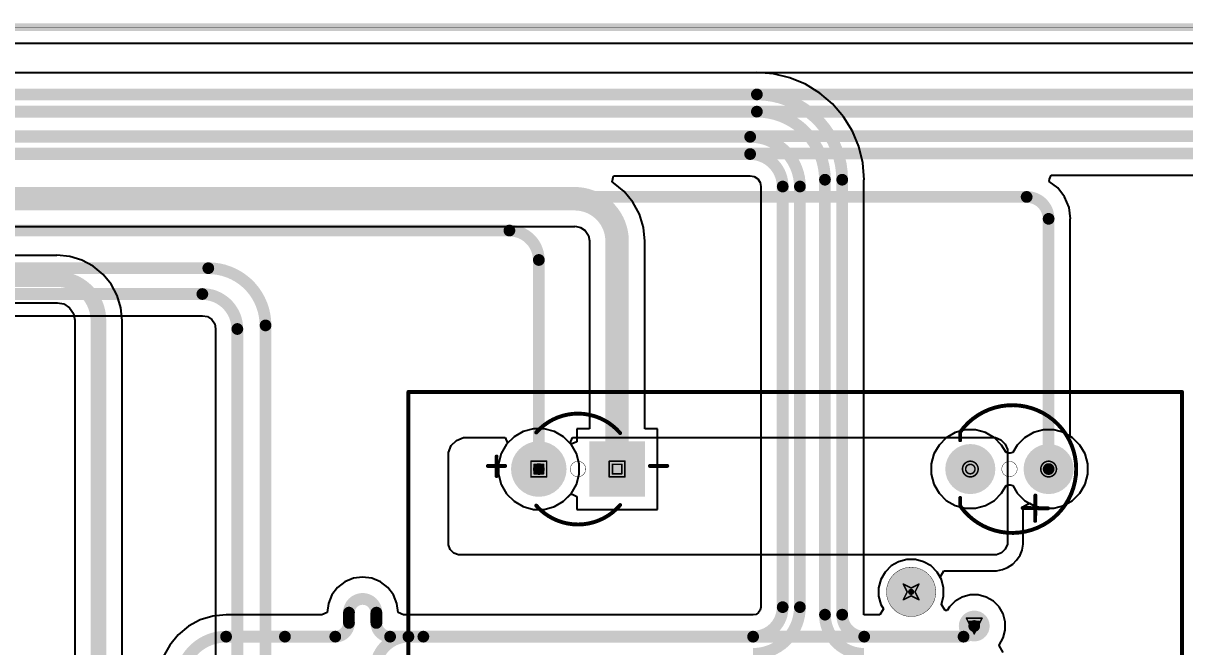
# Model space of a CAD drawing. Header units: inches. Extents: x 0 to 11.4, y 0 to 6.8.
# Drawn here: x 2.265 to 3.749, y 3.145 to 3.942 of the extents above; entities that cross this region are included whole.
import ezdxf

# ---------------------------------------------------------------- set-up
doc = ezdxf.new("R2010")
doc.units = ezdxf.units.IN
doc.header["$MEASUREMENT"] = 0
for name, color, linetype in [('Board Outline', 216, 'Continuous'), ('Bottom Layer', 5, 'Continuous'), ('Bottom Solder', 6, 'Continuous'), ('Dimension', 6, 'Continuous'), ('Drill Drawing', 1, 'Continuous'), ('Multi-Layer', 9, 'Continuous'), ('Pad Holes', 156, 'Continuous'), ('Top Layer', 1, 'Continuous'), ('Top Overlay', 2, 'Continuous'), ('Top Solder', 216, 'Continuous'), ('Via Holes', 16, 'Continuous')]:
    doc.layers.add(name, color=color, linetype=linetype)
doc.styles.add('Arial', font='', dxfattribs={"height": 0.2})
doc.styles.get('Arial').set_extended_font_data('Arial')

# ---------------------------------------------------------------- blocks, each defined once
blk = doc.blocks.new('TH_LED_Y______3MM_38')
at = {"layer": 'Bottom Layer'}
h = blk.add_hatch(color=5, dxfattribs=at)
edge = h.paths.add_edge_path()
edge.add_arc((-0.05, 0), 0.03, 0, 360)
h = blk.add_hatch(color=5, dxfattribs=at)
edge = h.paths.add_edge_path()
edge.add_arc((0.05, 0), 0.03, 0, 360)
at = {"layer": 'Bottom Solder'}
h = blk.add_hatch(color=6, dxfattribs=at)
edge = h.paths.add_edge_path()
edge.add_arc((-0.05, 0), 0.032, 0, 360)
h = blk.add_hatch(color=6, dxfattribs=at)
edge = h.paths.add_edge_path()
edge.add_arc((0.05, 0), 0.032, 0, 360)
at = {"layer": 'Multi-Layer'}
h = blk.add_hatch(color=9, dxfattribs=at)
edge = h.paths.add_edge_path()
edge.add_arc((-0.05, 0), 0.03, 0, 360)
h = blk.add_hatch(color=9, dxfattribs=at)
edge = h.paths.add_edge_path()
edge.add_arc((0.05, 0), 0.03, 0, 360)
at = {"layer": 'Pad Holes'}
h = blk.add_hatch(color=7, dxfattribs=at)
edge = h.paths.add_edge_path()
edge.add_arc((-0.05, 0), 0.0177, 0, 360)
h = blk.add_hatch(color=7, dxfattribs=at)
edge = h.paths.add_edge_path()
edge.add_arc((0.05, 0), 0.0177, 0, 360)
at = {"layer": 'Top Layer'}
h = blk.add_hatch(color=1, dxfattribs=at)
edge = h.paths.add_edge_path()
edge.add_arc((-0.05, 0), 0.03, 0, 360)
h = blk.add_hatch(color=1, dxfattribs=at)
edge = h.paths.add_edge_path()
edge.add_arc((0.05, 0), 0.03, 0, 360)
at = {"layer": 'Top Solder'}
h = blk.add_hatch(color=216, dxfattribs=at)
edge = h.paths.add_edge_path()
edge.add_arc((-0.05, 0), 0.032, 0, 360)
h = blk.add_hatch(color=216, dxfattribs=at)
edge = h.paths.add_edge_path()
edge.add_arc((0.05, 0), 0.032, 0, 360)
at = {"layer": 'Top Overlay', "const_width": 0.005}
blk.add_lwpolyline([(0.063, -0.0472, -3.140746), (0.063, 0.0472)], format="xyb", dxfattribs=at)
for points in [[(-0.0328, 0.0662), (-0.0332, 0.0338)], [(-0.0168, 0.0498), (-0.0492, 0.0502)], [(0.063, 0.0472), (0.063, 0.0369)], [(0.063, -0.0369), (0.063, -0.0472)]]:
    blk.add_lwpolyline(points, dxfattribs=at)
at = {"layer": 'Top Overlay', "const_width": 0.0025}
for points in [[(-0.0341, 0.0662, 1), (-0.0316, 0.0662, 1)], [(-0.0504, 0.0502, 1), (-0.0479, 0.0502, 1)], [(-0.0181, 0.0498, 1), (-0.0156, 0.0498, 1)], [(0.0617, 0.0472, 1), (0.0642, 0.0472, 1)], [(0.0617, 0.0472, 1), (0.0642, 0.0472, 1)], [(-0.0344, 0.0338, 1), (-0.0319, 0.0338, 1)], [(0.0617, 0.0369, 1), (0.0642, 0.0369, 1)], [(0.0617, -0.0369, 1), (0.0642, -0.0369, 1)], [(0.0617, -0.0472, 1), (0.0642, -0.0472, 1)], [(0.0617, -0.0472, 1), (0.0642, -0.0472, 1)]]:
    blk.add_lwpolyline(points, format="xyb", close=True, dxfattribs=at)
blk = doc.blocks.new('TH_LED_3____53')
at = {"layer": 'Bottom Layer'}
blk.add_hatch(color=5, dxfattribs=at).paths.add_polyline_path([(-0.0815, 0.0315), (-0.0185, 0.0315), (-0.0185, -0.0315), (-0.0815, -0.0315)])
h = blk.add_hatch(color=5, dxfattribs=at)
edge = h.paths.add_edge_path()
edge.add_arc((0.05, 0), 0.0315, 0, 360)
at = {"layer": 'Bottom Solder'}
blk.add_hatch(color=6, dxfattribs=at).paths.add_polyline_path([(-0.0855, 0.0355), (-0.0145, 0.0355), (-0.0145, -0.0355), (-0.0855, -0.0355)])
h = blk.add_hatch(color=6, dxfattribs=at)
edge = h.paths.add_edge_path()
edge.add_arc((0.05, 0), 0.0355, 0, 360)
at = {"layer": 'Multi-Layer'}
blk.add_hatch(color=9, dxfattribs=at).paths.add_polyline_path([(-0.0815, 0.0315), (-0.0185, 0.0315), (-0.0185, -0.0315), (-0.0815, -0.0315)])
h = blk.add_hatch(color=9, dxfattribs=at)
edge = h.paths.add_edge_path()
edge.add_arc((0.05, 0), 0.0315, 0, 360)
at = {"layer": 'Pad Holes'}
h = blk.add_hatch(color=7, dxfattribs=at)
edge = h.paths.add_edge_path()
edge.add_arc((-0.05, 0), 0.0177, 0, 360)
h = blk.add_hatch(color=7, dxfattribs=at)
edge = h.paths.add_edge_path()
edge.add_arc((0.05, 0), 0.0177, 0, 360)
at = {"layer": 'Top Layer'}
blk.add_hatch(color=1, dxfattribs=at).paths.add_polyline_path([(-0.0815, 0.0315), (-0.0185, 0.0315), (-0.0185, -0.0315), (-0.0815, -0.0315)])
h = blk.add_hatch(color=1, dxfattribs=at)
edge = h.paths.add_edge_path()
edge.add_arc((0.05, 0), 0.0315, 0, 360)
at = {"layer": 'Top Solder'}
blk.add_hatch(color=216, dxfattribs=at).paths.add_polyline_path([(-0.0855, 0.0355), (-0.0145, 0.0355), (-0.0145, -0.0355), (-0.0855, -0.0355)])
h = blk.add_hatch(color=216, dxfattribs=at)
edge = h.paths.add_edge_path()
edge.add_arc((0.05, 0), 0.0355, 0, 360)
at = {"layer": 'Top Overlay', "const_width": 0.005}
for points in [[(-0.0539, 0.046, -0.457336), (0.0533, 0.0467)], [(0.0533, -0.0467, -0.457336), (-0.0539, -0.046)]]:
    blk.add_lwpolyline(points, format="xyb", dxfattribs=at)
at = {"layer": 'Top Overlay', "const_width": 0.0025}
for points in [[(-0.0552, 0.046, 1), (-0.0527, 0.046, 1)], [(0.052, 0.0467, 1), (0.0545, 0.0467, 1)], [(0.1027, 0.009, 1), (0.1052, 0.009, 1)], [(-0.1153, -0.004, 1), (-0.1128, -0.004, 1)], [(-0.0932, -0.004, 1), (-0.0907, -0.004, 1)], [(0.0917, -0.004, 1), (0.0943, -0.004, 1)], [(0.1027, -0.016, 1), (0.1052, -0.016, 1)], [(0.1138, -0.004, 1), (0.1163, -0.004, 1)], [(-0.0552, -0.046, 1), (-0.0527, -0.046, 1)], [(0.052, -0.0467, 1), (0.0545, -0.0467, 1)]]:
    blk.add_lwpolyline(points, format="xyb", close=True, dxfattribs=at)
at = {"layer": 'Top Overlay', "const_width": 0.005}
for points in [[(0.104, 0.009), (0.104, -0.016)], [(-0.092, -0.004), (-0.114, -0.004)], [(0.115, -0.004), (0.093, -0.004)]]:
    blk.add_lwpolyline(points, dxfattribs=at)
blk = doc.blocks.new('NE8FBV_C5_LED_57')
at = {"layer": 'Bottom Layer'}
h = blk.add_hatch(color=5, dxfattribs=at)
edge = h.paths.add_edge_path()
edge.add_arc((-0.1128, -0.0535), 0.0257, 0, 360)
h = blk.add_hatch(color=5, dxfattribs=at)
edge = h.paths.add_edge_path()
edge.add_arc((-0.0128, -0.0535), 0.0257, 0, 360)
h = blk.add_hatch(color=5, dxfattribs=at)
edge = h.paths.add_edge_path()
edge.add_arc((0.0872, -0.0535), 0.0257, 0, 360)
h = blk.add_hatch(color=5, dxfattribs=at)
edge = h.paths.add_edge_path()
edge.add_arc((0.1872, -0.0535), 0.0257, 0, 360)
h = blk.add_hatch(color=5, dxfattribs=at)
edge = h.paths.add_edge_path()
edge.add_arc((-0.2878, -0.1035), 0.0354, 0, 360)
blk.add_hatch(color=5, dxfattribs=at).paths.add_polyline_path([(-0.1885, -0.1278), (-0.137, -0.1278), (-0.137, -0.1793), (-0.1885, -0.1793)])
h = blk.add_hatch(color=5, dxfattribs=at)
edge = h.paths.add_edge_path()
edge.add_arc((-0.0628, -0.1535), 0.0257, 0, 360)
h = blk.add_hatch(color=5, dxfattribs=at)
edge = h.paths.add_edge_path()
edge.add_arc((0.0372, -0.1535), 0.0257, 0, 360)
h = blk.add_hatch(color=5, dxfattribs=at)
edge = h.paths.add_edge_path()
edge.add_arc((0.1372, -0.1535), 0.0257, 0, 360)
at = {"layer": 'Bottom Solder'}
h = blk.add_hatch(color=6, dxfattribs=at)
edge = h.paths.add_edge_path()
edge.add_arc((0.1622, 0.2965), 0.004, 0, 360)
h = blk.add_hatch(color=6, dxfattribs=at)
edge = h.paths.add_edge_path()
edge.add_arc((-0.1128, -0.0535), 0.0297, 0, 360)
h = blk.add_hatch(color=6, dxfattribs=at)
edge = h.paths.add_edge_path()
edge.add_arc((-0.0128, -0.0535), 0.0297, 0, 360)
h = blk.add_hatch(color=6, dxfattribs=at)
edge = h.paths.add_edge_path()
edge.add_arc((0.0872, -0.0535), 0.0297, 0, 360)
h = blk.add_hatch(color=6, dxfattribs=at)
edge = h.paths.add_edge_path()
edge.add_arc((0.1872, -0.0535), 0.0297, 0, 360)
h = blk.add_hatch(color=6, dxfattribs=at)
edge = h.paths.add_edge_path()
edge.add_arc((-0.2878, -0.1035), 0.0394, 0, 360)
blk.add_hatch(color=6, dxfattribs=at).paths.add_polyline_path([(-0.1925, -0.1238), (-0.133, -0.1238), (-0.133, -0.1833), (-0.1925, -0.1833)])
h = blk.add_hatch(color=6, dxfattribs=at)
edge = h.paths.add_edge_path()
edge.add_arc((-0.0628, -0.1535), 0.0297, 0, 360)
h = blk.add_hatch(color=6, dxfattribs=at)
edge = h.paths.add_edge_path()
edge.add_arc((0.0372, -0.1535), 0.0297, 0, 360)
h = blk.add_hatch(color=6, dxfattribs=at)
edge = h.paths.add_edge_path()
edge.add_arc((0.1372, -0.1535), 0.0297, 0, 360)
h = blk.add_hatch(color=6, dxfattribs=at)
edge = h.paths.add_edge_path()
edge.add_arc((-0.0878, -0.4535), 0.004, 0, 360)
at = {"layer": 'Multi-Layer'}
h = blk.add_hatch(color=9, dxfattribs=at)
edge = h.paths.add_edge_path()
edge.add_arc((-0.1128, -0.0535), 0.0257, 0, 360)
h = blk.add_hatch(color=9, dxfattribs=at)
edge = h.paths.add_edge_path()
edge.add_arc((-0.0128, -0.0535), 0.0257, 0, 360)
h = blk.add_hatch(color=9, dxfattribs=at)
edge = h.paths.add_edge_path()
edge.add_arc((0.0872, -0.0535), 0.0257, 0, 360)
h = blk.add_hatch(color=9, dxfattribs=at)
edge = h.paths.add_edge_path()
edge.add_arc((0.1872, -0.0535), 0.0257, 0, 360)
h = blk.add_hatch(color=9, dxfattribs=at)
edge = h.paths.add_edge_path()
edge.add_arc((-0.2878, -0.1035), 0.0354, 0, 360)
blk.add_hatch(color=9, dxfattribs=at).paths.add_polyline_path([(-0.1885, -0.1278), (-0.137, -0.1278), (-0.137, -0.1793), (-0.1885, -0.1793)])
h = blk.add_hatch(color=9, dxfattribs=at)
edge = h.paths.add_edge_path()
edge.add_arc((-0.0628, -0.1535), 0.0257, 0, 360)
h = blk.add_hatch(color=9, dxfattribs=at)
edge = h.paths.add_edge_path()
edge.add_arc((0.0372, -0.1535), 0.0257, 0, 360)
h = blk.add_hatch(color=9, dxfattribs=at)
edge = h.paths.add_edge_path()
edge.add_arc((0.1372, -0.1535), 0.0257, 0, 360)
at = {"layer": 'Pad Holes'}
h = blk.add_hatch(color=7, dxfattribs=at)
edge = h.paths.add_edge_path()
edge.add_arc((0.1622, 0.2965), 0.0315, 0, 360)
h = blk.add_hatch(color=7, dxfattribs=at)
edge = h.paths.add_edge_path()
edge.add_arc((-0.1128, -0.0535), 0.0157, 0, 360)
h = blk.add_hatch(color=7, dxfattribs=at)
edge = h.paths.add_edge_path()
edge.add_arc((-0.0128, -0.0535), 0.0157, 0, 360)
h = blk.add_hatch(color=7, dxfattribs=at)
edge = h.paths.add_edge_path()
edge.add_arc((0.0872, -0.0535), 0.0157, 0, 360)
h = blk.add_hatch(color=7, dxfattribs=at)
edge = h.paths.add_edge_path()
edge.add_arc((0.1872, -0.0535), 0.0157, 0, 360)
h = blk.add_hatch(color=7, dxfattribs=at)
edge = h.paths.add_edge_path()
edge.add_arc((-0.2878, -0.1035), 0.0236, 0, 360)
h = blk.add_hatch(color=7, dxfattribs=at)
edge = h.paths.add_edge_path()
edge.add_arc((-0.1628, -0.1535), 0.0157, 0, 360)
h = blk.add_hatch(color=7, dxfattribs=at)
edge = h.paths.add_edge_path()
edge.add_arc((-0.0628, -0.1535), 0.0157, 0, 360)
h = blk.add_hatch(color=7, dxfattribs=at)
edge = h.paths.add_edge_path()
edge.add_arc((0.0372, -0.1535), 0.0157, 0, 360)
h = blk.add_hatch(color=7, dxfattribs=at)
edge = h.paths.add_edge_path()
edge.add_arc((0.1372, -0.1535), 0.0157, 0, 360)
h = blk.add_hatch(color=7, dxfattribs=at)
edge = h.paths.add_edge_path()
edge.add_arc((-0.0878, -0.4535), 0.0315, 0, 360)
at = {"layer": 'Top Layer'}
h = blk.add_hatch(color=1, dxfattribs=at)
edge = h.paths.add_edge_path()
edge.add_arc((-0.1128, -0.0535), 0.0257, 0, 360)
h = blk.add_hatch(color=1, dxfattribs=at)
edge = h.paths.add_edge_path()
edge.add_arc((-0.0128, -0.0535), 0.0257, 0, 360)
h = blk.add_hatch(color=1, dxfattribs=at)
edge = h.paths.add_edge_path()
edge.add_arc((0.0872, -0.0535), 0.0257, 0, 360)
h = blk.add_hatch(color=1, dxfattribs=at)
edge = h.paths.add_edge_path()
edge.add_arc((0.1872, -0.0535), 0.0257, 0, 360)
h = blk.add_hatch(color=1, dxfattribs=at)
edge = h.paths.add_edge_path()
edge.add_arc((-0.2878, -0.1035), 0.0354, 0, 360)
blk.add_hatch(color=1, dxfattribs=at).paths.add_polyline_path([(-0.1885, -0.1278), (-0.137, -0.1278), (-0.137, -0.1793), (-0.1885, -0.1793)])
h = blk.add_hatch(color=1, dxfattribs=at)
edge = h.paths.add_edge_path()
edge.add_arc((-0.0628, -0.1535), 0.0257, 0, 360)
h = blk.add_hatch(color=1, dxfattribs=at)
edge = h.paths.add_edge_path()
edge.add_arc((0.0372, -0.1535), 0.0257, 0, 360)
h = blk.add_hatch(color=1, dxfattribs=at)
edge = h.paths.add_edge_path()
edge.add_arc((0.1372, -0.1535), 0.0257, 0, 360)
at = {"layer": 'Top Solder'}
h = blk.add_hatch(color=216, dxfattribs=at)
edge = h.paths.add_edge_path()
edge.add_arc((0.1622, 0.2965), 0.004, 0, 360)
h = blk.add_hatch(color=216, dxfattribs=at)
edge = h.paths.add_edge_path()
edge.add_arc((-0.1128, -0.0535), 0.0297, 0, 360)
h = blk.add_hatch(color=216, dxfattribs=at)
edge = h.paths.add_edge_path()
edge.add_arc((-0.0128, -0.0535), 0.0297, 0, 360)
h = blk.add_hatch(color=216, dxfattribs=at)
edge = h.paths.add_edge_path()
edge.add_arc((0.0872, -0.0535), 0.0297, 0, 360)
h = blk.add_hatch(color=216, dxfattribs=at)
edge = h.paths.add_edge_path()
edge.add_arc((0.1872, -0.0535), 0.0297, 0, 360)
h = blk.add_hatch(color=216, dxfattribs=at)
edge = h.paths.add_edge_path()
edge.add_arc((-0.2878, -0.1035), 0.0394, 0, 360)
blk.add_hatch(color=216, dxfattribs=at).paths.add_polyline_path([(-0.1925, -0.1238), (-0.133, -0.1238), (-0.133, -0.1833), (-0.1925, -0.1833)])
h = blk.add_hatch(color=216, dxfattribs=at)
edge = h.paths.add_edge_path()
edge.add_arc((-0.0628, -0.1535), 0.0297, 0, 360)
h = blk.add_hatch(color=216, dxfattribs=at)
edge = h.paths.add_edge_path()
edge.add_arc((0.0372, -0.1535), 0.0297, 0, 360)
h = blk.add_hatch(color=216, dxfattribs=at)
edge = h.paths.add_edge_path()
edge.add_arc((0.1372, -0.1535), 0.0297, 0, 360)
h = blk.add_hatch(color=216, dxfattribs=at)
edge = h.paths.add_edge_path()
edge.add_arc((-0.0878, -0.4535), 0.004, 0, 360)
at = {"layer": 'Top Overlay', "const_width": 0.005}
for points in [[(-0.4799, 0.552), (0.5083, 0.552)], [(-0.4799, -0.6547), (-0.4799, 0.552)], [(0.5083, -0.6547), (0.5083, 0.552)], [(-0.4799, -0.6547), (0.5083, -0.6547)]]:
    blk.add_lwpolyline(points, dxfattribs=at)
at = {"layer": 'Top Overlay', "const_width": 0.0025}
for points in [[(-0.4812, 0.552, 1), (-0.4787, 0.552, 1)], [(-0.4812, 0.552, 1), (-0.4787, 0.552, 1)], [(0.507, 0.552, 1), (0.5095, 0.552, 1)], [(0.507, 0.552, 1), (0.5095, 0.552, 1)], [(-0.4812, -0.6547, 1), (-0.4787, -0.6547, 1)], [(-0.4812, -0.6547, 1), (-0.4787, -0.6547, 1)], [(0.507, -0.6547, 1), (0.5095, -0.6547, 1)], [(0.507, -0.6547, 1), (0.5095, -0.6547, 1)]]:
    blk.add_lwpolyline(points, format="xyb", close=True, dxfattribs=at)
at = {"layer": 'Top Overlay', "style": 'Arial'}
blk.add_text('1', height=0.06, dxfattribs=at).set_placement((-0.1768, -0.2338))

msp = doc.modelspace()

# ---------------------------------------------------------------- hatches: boundary and pattern name
at = {"layer": 'Bottom Layer'}
h = msp.add_hatch(color=5, dxfattribs=at)
edge = h.paths.add_edge_path()
edge.add_arc((3.4798, 3.1716), 0.0197, 0, 360)
at = {"layer": 'Top Layer'}
h = msp.add_hatch(color=1, dxfattribs=at)
edge = h.paths.add_edge_path()
edge.add_arc((3.4798, 3.1716), 0.0197, 0, 360)
at = {"layer": 'Via Holes'}
h = msp.add_hatch(color=7, dxfattribs=at)
edge = h.paths.add_edge_path()
edge.add_arc((3.4798, 3.1716), 0.0118, 0, 360)

# ---------------------------------------------------------------- linework, layer by layer
at = {"layer": 'Board Outline', "const_width": 0.01}
msp.add_lwpolyline([(0, 3.937), (5.7193, 3.937)], dxfattribs=at)
at = {"layer": 'Bottom Layer'}
for p, q in [((0.0204, 3.9166), (5.6989, 3.9166)), ((3.2021, 3.8787), (0.1091, 3.8787)), ((3.2235, 3.8772), (3.2021, 3.8789)), ((3.2021, 3.8789), (3.2021, 3.8787)), ((3.2444, 3.8722), (3.2235, 3.8772)), ((3.2643, 3.864), (3.2444, 3.8722)), ((3.2826, 3.8528), (3.2643, 3.864)), ((3.2989, 3.8388), (3.2826, 3.8528)), ((3.3129, 3.8225), (3.2989, 3.8388)), ((3.3241, 3.8042), (3.3129, 3.8225)), ((3.3323, 3.7843), (3.3241, 3.8042)), ((3.3373, 3.7634), (3.3323, 3.7843)), ((3.339, 3.742), (3.3373, 3.7634)), ((3.0172, 3.7391), (3.0192, 3.7471)), ((3.0192, 3.738), (3.0172, 3.7391)), ((3.0192, 3.7471), (3.1936, 3.7471)), ((3.1936, 3.7471), (3.1936, 3.7471)), ((3.1936, 3.7471), (3.1989, 3.7461)), ((3.1989, 3.7461), (3.2033, 3.7431)), ((3.2033, 3.7431), (3.2063, 3.7386)), ((3.3388, 3.1861), (3.3388, 3.742)), ((3.3388, 3.742), (3.339, 3.742)), ((3.0328, 3.7269), (3.0192, 3.738)), ((3.0439, 3.7133), (3.0328, 3.7269)), ((3.2063, 3.7386), (3.2074, 3.7333)), ((3.2074, 3.7333), (3.2074, 3.7333)), ((3.2074, 3.7333), (3.2074, 3.1957)), ((3.0522, 3.6978), (3.0439, 3.7133)), ((3.0573, 3.6809), (3.0522, 3.6978)), ((1.3301, 3.6824), (2.9694, 3.6824)), ((2.9694, 3.6824), (2.9699, 3.6825)), ((2.9699, 3.6825), (2.9767, 3.6811)), ((2.9767, 3.6811), (2.9829, 3.677)), ((3.0591, 3.6635), (3.0573, 3.6809)), ((2.9829, 3.677), (2.987, 3.6708)), ((2.987, 3.6708), (2.9884, 3.664)), ((2.9884, 3.664), (2.9883, 3.6635)), ((2.9883, 3.6635), (2.9883, 3.4237)), ((3.0589, 3.4237), (3.0589, 3.6635)), ((3.0589, 3.6635), (3.0591, 3.6635)), ((2.3081, 3.6453), (2.023, 3.6453)), ((2.3244, 3.6438), (2.3081, 3.6454)), ((2.3081, 3.6454), (2.3081, 3.6453)), ((2.34, 3.6391), (2.3244, 3.6438)), ((2.3544, 3.6313), (2.34, 3.6391)), ((2.3671, 3.621), (2.3544, 3.6313)), ((2.3774, 3.6083), (2.3671, 3.621)), ((2.3852, 3.5939), (2.3774, 3.6083)), ((2.3899, 3.5783), (2.3852, 3.5939)), ((2.0995, 3.5847), (2.3081, 3.5847)), ((2.3081, 3.5847), (2.3087, 3.5848)), ((2.3087, 3.5848), (2.3169, 3.5832)), ((2.3169, 3.5832), (2.3243, 3.5782)), ((2.3243, 3.5782), (2.3293, 3.5708)), ((2.3915, 3.562), (2.3899, 3.5783)), ((2.3293, 3.5708), (2.3309, 3.5626)), ((2.3309, 3.5626), (2.3308, 3.562)), ((2.3308, 3.562), (2.3308, 3.0291)), ((2.3914, 3.0291), (2.3914, 3.562)), ((2.3914, 3.562), (2.3915, 3.562)), ((2.892, 3.4135), (2.8824, 3.4039)), ((2.9037, 3.4202), (2.892, 3.4135)), ((2.9168, 3.4237), (2.9037, 3.4202)), ((2.9304, 3.4237), (2.9168, 3.4237)), ((2.9435, 3.4202), (2.9304, 3.4237)), ((2.9552, 3.4135), (2.9435, 3.4202)), ((2.9641, 3.4046), (2.9552, 3.4135)), ((2.9883, 3.4237), (2.9721, 3.4237)), ((2.9721, 3.4237), (2.9721, 3.4072)), ((3.0751, 3.4237), (3.0589, 3.4237)), ((3.0751, 3.3207), (3.0751, 3.4237)), ((3.4555, 3.4188), (3.4441, 3.4123)), ((3.4682, 3.4222), (3.4555, 3.4188)), ((3.4814, 3.4222), (3.4682, 3.4222)), ((3.4941, 3.4188), (3.4814, 3.4222)), ((3.5055, 3.4123), (3.4941, 3.4188)), ((3.5555, 3.4188), (3.5441, 3.4123)), ((3.5682, 3.4222), (3.5555, 3.4188)), ((3.5814, 3.4222), (3.5682, 3.4222)), ((3.5941, 3.4188), (3.5814, 3.4222)), ((3.6055, 3.4123), (3.5941, 3.4188)), ((2.8824, 3.4039), (2.8756, 3.3921)), ((2.9672, 3.4049), (2.9641, 3.4046)), ((2.9721, 3.4072), (2.9672, 3.4049)), ((3.4348, 3.4029), (3.4282, 3.3915)), ((3.4441, 3.4123), (3.4348, 3.4029)), ((3.5148, 3.4029), (3.5055, 3.4123)), ((3.5204, 3.3933), (3.5148, 3.4029)), ((3.5348, 3.4029), (3.5292, 3.3933)), ((3.5441, 3.4123), (3.5348, 3.4029)), ((3.6148, 3.4029), (3.6055, 3.4123)), ((3.6214, 3.3915), (3.6148, 3.4029)), ((2.8756, 3.3921), (2.8721, 3.379)), ((3.4282, 3.3915), (3.4248, 3.3788)), ((3.5241, 3.3924), (3.5204, 3.3933)), ((3.5255, 3.3924), (3.5241, 3.3924)), ((3.5292, 3.3933), (3.5255, 3.3924)), ((3.6248, 3.3788), (3.6214, 3.3915)), ((2.8721, 3.379), (2.8721, 3.3655)), ((3.4248, 3.3788), (3.4248, 3.3657)), ((3.6248, 3.3657), (3.6248, 3.3788)), ((2.8721, 3.3655), (2.8756, 3.3524)), ((3.4248, 3.3657), (3.4282, 3.3529)), ((3.6214, 3.3529), (3.6248, 3.3657)), ((2.8756, 3.3524), (2.8824, 3.3406)), ((2.8824, 3.3406), (2.892, 3.331)), ((2.9552, 3.331), (2.9641, 3.3399)), ((2.9641, 3.3399), (2.9672, 3.3395)), ((2.9672, 3.3395), (2.9721, 3.3373)), ((3.4282, 3.3529), (3.4348, 3.3415)), ((3.4348, 3.3415), (3.4441, 3.3322)), ((3.5055, 3.3322), (3.5148, 3.3415)), ((3.5148, 3.3415), (3.5204, 3.3512)), ((3.5204, 3.3512), (3.5241, 3.352)), ((3.5241, 3.352), (3.5255, 3.352)), ((3.5255, 3.352), (3.5292, 3.3512)), ((3.5292, 3.3512), (3.5348, 3.3415)), ((3.5348, 3.3415), (3.5441, 3.3322)), ((3.6055, 3.3322), (3.6148, 3.3415)), ((3.6148, 3.3415), (3.6214, 3.3529)), ((2.892, 3.331), (2.9037, 3.3243)), ((2.9037, 3.3243), (2.9168, 3.3207)), ((2.9304, 3.3207), (2.9435, 3.3243)), ((2.9435, 3.3243), (2.9552, 3.331)), ((2.9721, 3.3373), (2.9721, 3.3207)), ((3.4441, 3.3322), (3.4555, 3.3257)), ((3.4555, 3.3257), (3.4682, 3.3222)), ((3.4814, 3.3222), (3.4941, 3.3257)), ((3.4941, 3.3257), (3.5055, 3.3322)), ((3.5441, 3.3322), (3.5555, 3.3257)), ((3.5555, 3.3257), (3.5682, 3.3222)), ((3.5814, 3.3222), (3.5941, 3.3257)), ((3.5941, 3.3257), (3.6055, 3.3322)), ((2.9168, 3.3207), (2.9304, 3.3207)), ((2.9721, 3.3207), (3.0751, 3.3207)), ((3.4682, 3.3222), (3.4814, 3.3222)), ((3.5682, 3.3222), (3.5814, 3.3222)), ((3.3832, 3.2538), (3.3737, 3.2484)), ((3.3937, 3.2567), (3.3832, 3.2538)), ((3.4047, 3.2567), (3.3937, 3.2567)), ((3.4152, 3.2538), (3.4047, 3.2567)), ((3.4247, 3.2484), (3.4152, 3.2538)), ((3.366, 3.2406), (3.3605, 3.2312)), ((3.3737, 3.2484), (3.366, 3.2406)), ((3.4324, 3.2406), (3.4247, 3.2484)), ((3.4379, 3.2312), (3.4324, 3.2406)), ((2.6665, 3.2208), (2.6593, 3.2114)), ((2.6759, 3.228), (2.6665, 3.2208)), ((2.6869, 3.2326), (2.6759, 3.228)), ((2.6986, 3.2341), (2.6869, 3.2326)), ((2.7103, 3.2326), (2.6986, 3.2341)), ((2.7213, 3.228), (2.7103, 3.2326)), ((2.7307, 3.2208), (2.7213, 3.228)), ((2.7379, 3.2114), (2.7307, 3.2208)), ((3.3605, 3.2312), (3.3577, 3.2206)), ((3.3577, 3.2206), (3.3577, 3.2097)), ((3.4407, 3.2206), (3.4379, 3.2312)), ((3.4407, 3.2097), (3.4407, 3.2206)), ((2.6593, 3.2114), (2.6548, 3.2005)), ((2.7424, 3.2005), (2.7379, 3.2114)), ((3.3577, 3.2097), (3.3605, 3.1991)), ((3.4379, 3.1991), (3.4407, 3.2097)), ((3.4645, 3.2086), (3.4554, 3.2034)), ((3.4746, 3.2113), (3.4645, 3.2086)), ((3.485, 3.2113), (3.4746, 3.2113)), ((3.4951, 3.2086), (3.485, 3.2113)), ((3.5042, 3.2034), (3.4951, 3.2086)), ((2.6548, 3.2005), (2.6532, 3.1887)), ((2.744, 3.1887), (2.7424, 3.2005)), ((3.2065, 3.1919), (3.2044, 3.1887)), ((3.2073, 3.1957), (3.2065, 3.1919)), ((3.2074, 3.1957), (3.2073, 3.1957)), ((3.3637, 3.1937), (3.3591, 3.1857)), ((3.3605, 3.1991), (3.3637, 3.1937)), ((3.4426, 3.1913), (3.4379, 3.1991)), ((3.4453, 3.1913), (3.4426, 3.1913)), ((3.448, 3.196), (3.4453, 3.1913)), ((3.4554, 3.2034), (3.448, 3.196)), ((3.5115, 3.196), (3.5042, 3.2034)), ((3.5168, 3.187), (3.5115, 3.196)), ((2.491, 3.1793), (2.476, 3.1713)), ((2.5073, 3.1842), (2.491, 3.1793)), ((2.5242, 3.1859), (2.5073, 3.1842)), ((2.5242, 3.1857), (2.5242, 3.1859)), ((2.6465, 3.1857), (2.5242, 3.1857)), ((2.6532, 3.1887), (2.6465, 3.1857)), ((2.7507, 3.1857), (2.744, 3.1887)), ((3.1974, 3.1857), (2.7507, 3.1857)), ((3.2012, 3.1865), (3.1974, 3.1858)), ((3.1974, 3.1858), (3.1974, 3.1857)), ((3.2044, 3.1887), (3.2012, 3.1865)), ((3.3391, 3.1861), (3.3388, 3.1861)), ((3.3391, 3.186), (3.3391, 3.1861)), ((3.3392, 3.186), (3.3391, 3.186)), ((3.3392, 3.1857), (3.3392, 3.186)), ((3.3591, 3.1857), (3.3392, 3.1857)), ((3.5195, 3.1769), (3.5168, 3.187)), ((3.5195, 3.1664), (3.5195, 3.1769)), ((2.4628, 3.1605), (2.4521, 3.1473)), ((2.476, 3.1713), (2.4628, 3.1605)), ((3.5168, 3.1563), (3.5195, 3.1664)), ((2.4521, 3.1473), (2.444, 3.1323)), ((3.5112, 3.147), (3.5115, 3.1473)), ((3.5115, 3.1466), (3.5112, 3.147)), ((3.5115, 3.1473), (3.5168, 3.1563)), ((3.5168, 3.1376), (3.5115, 3.1466))]:
    msp.add_line(p, q, dxfattribs=at)
for points, const_width in [([(0.1091, 3.851), (3.2021, 3.851)], 0.015), ([(0.1091, 3.829), (3.2021, 3.829)], 0.015), ([(0.291, 3.7968), (3.1936, 3.7968)], 0.015), ([(0.291, 3.7748), (3.1936, 3.7748)], 0.015), ([(3.2351, 3.1957), (3.2351, 3.7333)], 0.015), ([(3.2571, 3.1957), (3.2571, 3.7333)], 0.015), ([(3.2891, 3.1861), (3.2891, 3.742)], 0.015), ([(3.3111, 3.1861), (3.3111, 3.742)], 0.015), ([(1.3301, 3.7177), (2.9694, 3.7177)], 0.03), ([(3.0236, 3.3722), (3.0236, 3.6635)], 0.03), ([(2.023, 3.615), (2.3081, 3.615)], 0.02), ([(2.3611, 3.0291), (2.3611, 3.562)], 0.02), ([(2.6811, 3.1755), (2.6811, 3.1887)], 0.015), ([(2.7161, 3.1755), (2.7161, 3.1887)], 0.015), ([(2.5242, 3.158), (2.5994, 3.158)], 0.015), ([(2.5994, 3.158), (2.6636, 3.158)], 0.015), ([(2.7336, 3.158), (2.7761, 3.158)], 0.015), ([(2.7761, 3.158), (3.1974, 3.158)], 0.015), ([(3.3392, 3.158), (3.4661, 3.158)], 0.015)]:
    msp.add_lwpolyline(points, dxfattribs=dict(at, const_width=const_width))
for points, const_width in [([(3.1984, 3.851, 1), (3.2059, 3.851, 1)], 0.0075), ([(3.1984, 3.851, 1), (3.2059, 3.851, 1)], 0.0075), ([(3.1984, 3.829, 1), (3.2059, 3.829, 1)], 0.0075), ([(3.1984, 3.829, 1), (3.2059, 3.829, 1)], 0.0075), ([(3.1898, 3.7968, 1), (3.1973, 3.7968, 1)], 0.0075), ([(3.1898, 3.7968, 1), (3.1973, 3.7968, 1)], 0.0075), ([(3.1898, 3.7748, 1), (3.1973, 3.7748, 1)], 0.0075), ([(3.1898, 3.7748, 1), (3.1973, 3.7748, 1)], 0.0075), ([(3.2314, 3.7333, 1), (3.2389, 3.7333, 1)], 0.0075), ([(3.2314, 3.7333, 1), (3.2389, 3.7333, 1)], 0.0075), ([(3.2534, 3.7333, 1), (3.2609, 3.7333, 1)], 0.0075), ([(3.2534, 3.7333, 1), (3.2609, 3.7333, 1)], 0.0075), ([(3.2854, 3.742, 1), (3.2929, 3.742, 1)], 0.0075), ([(3.2854, 3.742, 1), (3.2929, 3.742, 1)], 0.0075), ([(3.3074, 3.742, 1), (3.3149, 3.742, 1)], 0.0075), ([(3.3074, 3.742, 1), (3.3149, 3.742, 1)], 0.0075), ([(2.9619, 3.7177, 1), (2.9769, 3.7177, 1)], 0.015), ([(2.9619, 3.7177, 1), (2.9769, 3.7177, 1)], 0.015), ([(3.0161, 3.6635, 1), (3.0311, 3.6635, 1)], 0.015), ([(3.0161, 3.6635, 1), (3.0311, 3.6635, 1)], 0.015), ([(2.3031, 3.615, 1), (2.3131, 3.615, 1)], 0.01), ([(2.3031, 3.615, 1), (2.3131, 3.615, 1)], 0.01), ([(2.3561, 3.562, 1), (2.3661, 3.562, 1)], 0.01), ([(2.3561, 3.562, 1), (2.3661, 3.562, 1)], 0.01), ([(3.0161, 3.3722, 1), (3.0311, 3.3722, 1)], 0.015), ([(2.6774, 3.1887, 1), (2.6849, 3.1887, 1)], 0.0075), ([(2.6774, 3.1887, 1), (2.6849, 3.1887, 1)], 0.0075), ([(2.7124, 3.1887, 1), (2.7199, 3.1887, 1)], 0.0075), ([(2.7124, 3.1887, 1), (2.7199, 3.1887, 1)], 0.0075), ([(3.2314, 3.1957, 1), (3.2389, 3.1957, 1)], 0.0075), ([(3.2314, 3.1957, 1), (3.2389, 3.1957, 1)], 0.0075), ([(3.2534, 3.1957, 1), (3.2609, 3.1957, 1)], 0.0075), ([(3.2534, 3.1957, 1), (3.2609, 3.1957, 1)], 0.0075), ([(3.2854, 3.1861, 1), (3.2929, 3.1861, 1)], 0.0075), ([(3.2854, 3.1861, 1), (3.2929, 3.1861, 1)], 0.0075), ([(3.3074, 3.1861, 1), (3.3149, 3.1861, 1)], 0.0075), ([(3.3074, 3.1861, 1), (3.3149, 3.1861, 1)], 0.0075), ([(2.6774, 3.1755, 1), (2.6849, 3.1755, 1)], 0.0075), ([(2.6774, 3.1755, 1), (2.6849, 3.1755, 1)], 0.0075), ([(2.7124, 3.1755, 1), (2.7199, 3.1755, 1)], 0.0075), ([(2.7124, 3.1755, 1), (2.7199, 3.1755, 1)], 0.0075), ([(3.476, 3.1716, 1), (3.4835, 3.1716, 1)], 0.0075), ([(2.5204, 3.158, 1), (2.5279, 3.158, 1)], 0.0075), ([(2.5204, 3.158, 1), (2.5279, 3.158, 1)], 0.0075), ([(2.5956, 3.158, 1), (2.6031, 3.158, 1)], 0.0075), ([(2.5956, 3.158, 1), (2.6031, 3.158, 1)], 0.0075), ([(2.6599, 3.158, 1), (2.6674, 3.158, 1)], 0.0075), ([(2.6599, 3.158, 1), (2.6674, 3.158, 1)], 0.0075), ([(2.7299, 3.158, 1), (2.7374, 3.158, 1)], 0.0075), ([(2.7299, 3.158, 1), (2.7374, 3.158, 1)], 0.0075), ([(2.7724, 3.158, 1), (2.7799, 3.158, 1)], 0.0075), ([(2.7724, 3.158, 1), (2.7799, 3.158, 1)], 0.0075), ([(3.1936, 3.158, 1), (3.2011, 3.158, 1)], 0.0075), ([(3.1936, 3.158, 1), (3.2011, 3.158, 1)], 0.0075), ([(3.3355, 3.158, 1), (3.343, 3.158, 1)], 0.0075), ([(3.3355, 3.158, 1), (3.343, 3.158, 1)], 0.0075), ([(3.4624, 3.158, 1), (3.4699, 3.158, 1)], 0.0075), ([(3.4624, 3.158, 1), (3.4699, 3.158, 1)], 0.0075)]:
    msp.add_lwpolyline(points, format="xyb", close=True, dxfattribs=dict(at, const_width=const_width))
for points, const_width in [([(3.2021, 3.851, -0.414214), (3.3111, 3.742)], 0.015), ([(3.2021, 3.829, -0.414214), (3.2891, 3.742)], 0.015), ([(3.1936, 3.7968, -0.414214), (3.2571, 3.7333)], 0.015), ([(3.1936, 3.7748, -0.414214), (3.2351, 3.7333)], 0.015), ([(2.9694, 3.7177, -0.414214), (3.0236, 3.6635)], 0.03), ([(2.3081, 3.615, -0.414214), (2.3611, 3.562)], 0.02), ([(2.6811, 3.1887, -1), (2.7161, 3.1887)], 0.015), ([(3.2351, 3.1957, -0.414214), (3.1974, 3.158)], 0.015), ([(3.2571, 3.1957, -0.414214), (3.1974, 3.136)], 0.015), ([(3.3392, 3.136, -0.414214), (3.2891, 3.1861)], 0.015), ([(3.3392, 3.158, -0.414214), (3.3111, 3.1861)], 0.015), ([(2.6811, 3.1755, -0.414214), (2.6636, 3.158)], 0.015), ([(2.7336, 3.158, -0.414214), (2.7161, 3.1755)], 0.015), ([(3.4798, 3.1716, -0.414214), (3.4661, 3.158)], 0.015), ([(2.4653, 3.0991, -0.414214), (2.5242, 3.158)], 0.015)]:
    msp.add_lwpolyline(points, format="xyb", dxfattribs=dict(at, const_width=const_width))
at = {"layer": 'Dimension', "const_width": 0.0005}
msp.add_lwpolyline([(0, 3.937), (5.7193, 3.937)], dxfattribs=at)
at = {"layer": 'Dimension'}
for points, const_width in [([(2.9835, 3.3722, 1), (2.9638, 3.3722, 1)], 0.0005), ([(2.9637, 3.3722, 1), (2.9639, 3.3722, 1)], 0.00025), ([(2.9833, 3.3722, 1), (2.9836, 3.3722, 1)], 0.00025), ([(3.5346, 3.3722, 1), (3.515, 3.3722, 1)], 0.0005), ([(3.5148, 3.3722, 1), (3.5151, 3.3722, 1)], 0.00025), ([(3.5345, 3.3722, 1), (3.5348, 3.3722, 1)], 0.00025), ([(3.4307, 3.2152, 1), (3.3677, 3.2152, 1)], 0.0005), ([(3.3676, 3.2152, 1), (3.3678, 3.2152, 1)], 0.00025), ([(3.4306, 3.2152, 1), (3.4308, 3.2152, 1)], 0.00025)]:
    msp.add_lwpolyline(points, format="xyb", close=True, dxfattribs=dict(at, const_width=const_width))
at = {"layer": 'Drill Drawing', "const_width": 0.002}
for points in [[(2.9136, 3.3822), (2.9336, 3.3822)], [(2.9136, 3.3622), (2.9136, 3.3822)], [(2.9336, 3.3622), (2.9336, 3.3822)], [(3.0136, 3.3822), (3.0336, 3.3822)], [(3.0136, 3.3622), (3.0136, 3.3822)], [(3.0336, 3.3622), (3.0336, 3.3822)], [(2.9176, 3.3782), (2.9296, 3.3782)], [(2.9176, 3.3662), (2.9176, 3.3782)], [(2.9296, 3.3662), (2.9296, 3.3782)], [(3.0176, 3.3782), (3.0296, 3.3782)], [(3.0176, 3.3662), (3.0176, 3.3782)], [(3.0296, 3.3662), (3.0296, 3.3782)], [(2.9136, 3.3622), (2.9336, 3.3622)], [(2.9176, 3.3662), (2.9296, 3.3662)], [(3.0136, 3.3622), (3.0336, 3.3622)], [(3.0176, 3.3662), (3.0296, 3.3662)], [(3.3892, 3.2252), (3.3992, 3.2202)], [(3.3892, 3.2252), (3.3942, 3.2152)], [(3.3992, 3.2202), (3.4092, 3.2252)], [(3.4042, 3.2152), (3.4092, 3.2252)], [(3.3892, 3.2052), (3.3942, 3.2152)], [(3.3892, 3.2052), (3.3992, 3.2102)], [(3.3992, 3.2102), (3.4092, 3.2052)], [(3.4042, 3.2152), (3.4092, 3.2052)], [(3.4698, 3.1816), (3.4898, 3.1816)], [(3.4698, 3.1816), (3.4798, 3.1616)], [(3.4738, 3.1776), (3.4858, 3.1776)], [(3.4738, 3.1776), (3.4798, 3.1656)], [(3.4798, 3.1616), (3.4898, 3.1816)], [(3.4798, 3.1656), (3.4858, 3.1776)]]:
    msp.add_lwpolyline(points, dxfattribs=at)
at = {"layer": 'Drill Drawing'}
for points, const_width in [([(2.9131, 3.3822, 1), (2.9141, 3.3822, 1)], 0.001), ([(2.9131, 3.3822, 1), (2.9141, 3.3822, 1)], 0.001), ([(2.9331, 3.3822, 1), (2.9341, 3.3822, 1)], 0.001), ([(2.9331, 3.3822, 1), (2.9341, 3.3822, 1)], 0.001), ([(3.0131, 3.3822, 1), (3.0141, 3.3822, 1)], 0.001), ([(3.0131, 3.3822, 1), (3.0141, 3.3822, 1)], 0.001), ([(3.0331, 3.3822, 1), (3.0341, 3.3822, 1)], 0.001), ([(3.0331, 3.3822, 1), (3.0341, 3.3822, 1)], 0.001), ([(3.4848, 3.3722, 1), (3.4648, 3.3722, 1)], 0.002), ([(3.5848, 3.3722, 1), (3.5648, 3.3722, 1)], 0.002), ([(2.9171, 3.3782, 1), (2.9181, 3.3782, 1)], 0.001), ([(2.9171, 3.3782, 1), (2.9181, 3.3782, 1)], 0.001), ([(2.9291, 3.3782, 1), (2.9301, 3.3782, 1)], 0.001), ([(2.9291, 3.3782, 1), (2.9301, 3.3782, 1)], 0.001), ([(3.0171, 3.3782, 1), (3.0181, 3.3782, 1)], 0.001), ([(3.0171, 3.3782, 1), (3.0181, 3.3782, 1)], 0.001), ([(3.0291, 3.3782, 1), (3.0301, 3.3782, 1)], 0.001), ([(3.0291, 3.3782, 1), (3.0301, 3.3782, 1)], 0.001), ([(3.4643, 3.3722, 1), (3.4653, 3.3722, 1)], 0.001), ([(3.4808, 3.3722, 1), (3.4688, 3.3722, 1)], 0.002), ([(3.4683, 3.3722, 1), (3.4693, 3.3722, 1)], 0.001), ([(3.4803, 3.3722, 1), (3.4813, 3.3722, 1)], 0.001), ([(3.4843, 3.3722, 1), (3.4853, 3.3722, 1)], 0.001), ([(3.5643, 3.3722, 1), (3.5653, 3.3722, 1)], 0.001), ([(3.5808, 3.3722, 1), (3.5688, 3.3722, 1)], 0.002), ([(3.5683, 3.3722, 1), (3.5693, 3.3722, 1)], 0.001), ([(3.5803, 3.3722, 1), (3.5813, 3.3722, 1)], 0.001), ([(3.5843, 3.3722, 1), (3.5853, 3.3722, 1)], 0.001), ([(2.9131, 3.3622, 1), (2.9141, 3.3622, 1)], 0.001), ([(2.9131, 3.3622, 1), (2.9141, 3.3622, 1)], 0.001), ([(2.9171, 3.3662, 1), (2.9181, 3.3662, 1)], 0.001), ([(2.9171, 3.3662, 1), (2.9181, 3.3662, 1)], 0.001), ([(2.9291, 3.3662, 1), (2.9301, 3.3662, 1)], 0.001), ([(2.9291, 3.3662, 1), (2.9301, 3.3662, 1)], 0.001), ([(2.9331, 3.3622, 1), (2.9341, 3.3622, 1)], 0.001), ([(2.9331, 3.3622, 1), (2.9341, 3.3622, 1)], 0.001), ([(3.0131, 3.3622, 1), (3.0141, 3.3622, 1)], 0.001), ([(3.0131, 3.3622, 1), (3.0141, 3.3622, 1)], 0.001), ([(3.0171, 3.3662, 1), (3.0181, 3.3662, 1)], 0.001), ([(3.0171, 3.3662, 1), (3.0181, 3.3662, 1)], 0.001), ([(3.0291, 3.3662, 1), (3.0301, 3.3662, 1)], 0.001), ([(3.0291, 3.3662, 1), (3.0301, 3.3662, 1)], 0.001), ([(3.0331, 3.3622, 1), (3.0341, 3.3622, 1)], 0.001), ([(3.0331, 3.3622, 1), (3.0341, 3.3622, 1)], 0.001), ([(3.3887, 3.2252, 1), (3.3897, 3.2252, 1)], 0.001), ([(3.3887, 3.2252, 1), (3.3897, 3.2252, 1)], 0.001), ([(3.3987, 3.2202, 1), (3.3997, 3.2202, 1)], 0.001), ([(3.3987, 3.2202, 1), (3.3997, 3.2202, 1)], 0.001), ([(3.4087, 3.2252, 1), (3.4097, 3.2252, 1)], 0.001), ([(3.4087, 3.2252, 1), (3.4097, 3.2252, 1)], 0.001), ([(3.3887, 3.2052, 1), (3.3897, 3.2052, 1)], 0.001), ([(3.3887, 3.2052, 1), (3.3897, 3.2052, 1)], 0.001), ([(3.3937, 3.2152, 1), (3.3947, 3.2152, 1)], 0.001), ([(3.3937, 3.2152, 1), (3.3947, 3.2152, 1)], 0.001), ([(3.3987, 3.2102, 1), (3.3997, 3.2102, 1)], 0.001), ([(3.3987, 3.2102, 1), (3.3997, 3.2102, 1)], 0.001), ([(3.4037, 3.2152, 1), (3.4047, 3.2152, 1)], 0.001), ([(3.4037, 3.2152, 1), (3.4047, 3.2152, 1)], 0.001), ([(3.4087, 3.2052, 1), (3.4097, 3.2052, 1)], 0.001), ([(3.4087, 3.2052, 1), (3.4097, 3.2052, 1)], 0.001), ([(3.4693, 3.1816, 1), (3.4703, 3.1816, 1)], 0.001), ([(3.4693, 3.1816, 1), (3.4703, 3.1816, 1)], 0.001), ([(3.4733, 3.1776, 1), (3.4743, 3.1776, 1)], 0.001), ([(3.4733, 3.1776, 1), (3.4743, 3.1776, 1)], 0.001), ([(3.4853, 3.1776, 1), (3.4863, 3.1776, 1)], 0.001), ([(3.4853, 3.1776, 1), (3.4863, 3.1776, 1)], 0.001), ([(3.4893, 3.1816, 1), (3.4903, 3.1816, 1)], 0.001), ([(3.4893, 3.1816, 1), (3.4903, 3.1816, 1)], 0.001), ([(3.4793, 3.1656, 1), (3.4803, 3.1656, 1)], 0.001), ([(3.4793, 3.1656, 1), (3.4803, 3.1656, 1)], 0.001), ([(3.4793, 3.1616, 1), (3.4803, 3.1616, 1)], 0.001), ([(3.4793, 3.1616, 1), (3.4803, 3.1616, 1)], 0.001)]:
    msp.add_lwpolyline(points, format="xyb", close=True, dxfattribs=dict(at, const_width=const_width))
at = {"layer": 'Top Layer'}
for p, q in [((0.0204, 3.9166), (5.6989, 3.9166)), ((3.9301, 3.8787), (0.1061, 3.8787)), ((3.5757, 3.7398), (3.5758, 3.7428)), ((3.5864, 3.7316), (3.5757, 3.7398)), ((3.5758, 3.7428), (3.5779, 3.7478)), ((3.5779, 3.7478), (3.9255, 3.7478)), ((3.5953, 3.72), (3.5864, 3.7316)), ((3.6009, 3.7065), (3.5953, 3.72)), ((3.6028, 3.692), (3.6009, 3.7065)), ((3.6025, 3.414), (3.6025, 3.692)), ((3.6025, 3.692), (3.6028, 3.692)), ((2.1242, 3.5682), (2.4938, 3.5682)), ((2.4938, 3.5682), (2.494, 3.5682)), ((2.494, 3.5682), (2.5004, 3.567)), ((2.5004, 3.567), (2.5059, 3.5633)), ((2.5059, 3.5633), (2.5096, 3.5577)), ((2.5096, 3.5577), (2.5108, 3.5514)), ((2.5108, 3.5514), (2.5108, 3.5512)), ((2.5108, 3.5512), (2.5108, 2.2655)), ((2.8185, 3.4088), (2.8273, 3.4125)), ((2.8273, 3.4125), (2.8806, 3.4125)), ((2.8806, 3.4125), (2.8836, 3.4051)), ((2.9636, 3.4051), (2.9667, 3.4125)), ((2.9667, 3.4125), (3.5069, 3.4125)), ((3.5069, 3.4125), (3.5139, 3.4096)), ((3.6055, 3.4123), (3.6025, 3.414)), ((2.8081, 3.3932), (2.8118, 3.4021)), ((2.8118, 3.4021), (2.8185, 3.4088)), ((2.8824, 3.4039), (2.8756, 3.3921)), ((2.8836, 3.4051), (2.8824, 3.4039)), ((2.9648, 3.4039), (2.9636, 3.4051)), ((2.9716, 3.3921), (2.9648, 3.4039)), ((3.5139, 3.4096), (3.5192, 3.4042)), ((3.5192, 3.4042), (3.5221, 3.3973)), ((3.6148, 3.4029), (3.6055, 3.4123)), ((3.6214, 3.3915), (3.6148, 3.4029)), ((2.8081, 3.2753), (2.8081, 3.3932)), ((2.8756, 3.3921), (2.8721, 3.379)), ((2.9751, 3.379), (2.9716, 3.3921)), ((3.5221, 3.3973), (3.5221, 3.2764)), ((3.6248, 3.3788), (3.6214, 3.3915)), ((2.8721, 3.379), (2.8721, 3.3655)), ((2.9751, 3.3655), (2.9751, 3.379)), ((3.6248, 3.3657), (3.6248, 3.3788)), ((2.8721, 3.3655), (2.8756, 3.3524)), ((2.9716, 3.3524), (2.9751, 3.3655)), ((3.6214, 3.3529), (3.6248, 3.3657)), ((2.8756, 3.3524), (2.8824, 3.3406)), ((2.8824, 3.3406), (2.892, 3.331)), ((2.9552, 3.331), (2.9648, 3.3406)), ((2.9648, 3.3406), (2.9716, 3.3524)), ((3.6055, 3.3322), (3.6148, 3.3415)), ((3.6148, 3.3415), (3.6214, 3.3529)), ((2.892, 3.331), (2.9037, 3.3243)), ((2.9037, 3.3243), (2.9168, 3.3207)), ((2.9304, 3.3207), (2.9435, 3.3243)), ((2.9435, 3.3243), (2.9552, 3.331)), ((3.5425, 3.3239), (3.5505, 3.3285)), ((3.5425, 3.2764), (3.5425, 3.3239)), ((3.5505, 3.3285), (3.5555, 3.3257)), ((3.5555, 3.3257), (3.5682, 3.3222)), ((3.5814, 3.3222), (3.5941, 3.3257)), ((3.5941, 3.3257), (3.6055, 3.3322)), ((2.9168, 3.3207), (2.9304, 3.3207)), ((3.5682, 3.3222), (3.5814, 3.3222)), ((2.8105, 3.2694), (2.8081, 3.2753)), ((2.815, 3.2649), (2.8105, 3.2694)), ((2.8209, 3.2625), (2.815, 3.2649)), ((3.5146, 3.2651), (3.5082, 3.2625)), ((3.5195, 3.27), (3.5146, 3.2651)), ((3.5221, 3.2764), (3.5195, 3.27)), ((3.5383, 3.2622), (3.5409, 3.2686)), ((3.5409, 3.2686), (3.5425, 3.2764)), ((3.5082, 3.2625), (2.8209, 3.2625)), ((3.5224, 3.2463), (3.529, 3.2507)), ((3.529, 3.2507), (3.5339, 3.2556)), ((3.5339, 3.2556), (3.5383, 3.2622)), ((3.5339, 3.2556), (3.5339, 3.2556)), ((3.4362, 3.2341), (3.4408, 3.2421)), ((3.4408, 3.2421), (3.5082, 3.2421)), ((3.5082, 3.2421), (3.516, 3.2437)), ((3.516, 3.2437), (3.5224, 3.2463)), ((3.4379, 3.2312), (3.4362, 3.2341)), ((3.4407, 3.2206), (3.4379, 3.2312)), ((3.4407, 3.2097), (3.4407, 3.2206)), ((3.4379, 3.1991), (3.4407, 3.2097)), ((3.4645, 3.2086), (3.4554, 3.2034)), ((3.4746, 3.2113), (3.4645, 3.2086)), ((3.485, 3.2113), (3.4746, 3.2113)), ((3.4951, 3.2086), (3.485, 3.2113)), ((3.5042, 3.2034), (3.4951, 3.2086)), ((3.4426, 3.1913), (3.4379, 3.1991)), ((3.4453, 3.1913), (3.4426, 3.1913)), ((3.448, 3.196), (3.4453, 3.1913)), ((3.4554, 3.2034), (3.448, 3.196)), ((3.5115, 3.196), (3.5042, 3.2034)), ((3.5168, 3.187), (3.5115, 3.196)), ((3.5195, 3.1769), (3.5168, 3.187)), ((3.5195, 3.1664), (3.5195, 3.1769)), ((3.5168, 3.1563), (3.5195, 3.1664)), ((3.5112, 3.147), (3.5115, 3.1473)), ((3.5115, 3.1466), (3.5112, 3.147)), ((3.5115, 3.1473), (3.5168, 3.1563)), ((3.5168, 3.1376), (3.5115, 3.1466))]:
    msp.add_line(p, q, dxfattribs=at)
at = {"layer": 'Top Layer', "const_width": 0.015}
for points in [[(0.1061, 3.851), (3.9301, 3.851)], [(0.3531, 3.829), (3.9301, 3.829)], [(0.7787, 3.7975), (3.9255, 3.7975)], [(0.7787, 3.7755), (3.9255, 3.7755)], [(0.9451, 3.72), (3.5468, 3.72)], [(3.5748, 3.3722), (3.5748, 3.692)], [(0.8681, 3.677), (2.886, 3.677)], [(1.4232, 3.6289), (2.5015, 3.6289)], [(2.9236, 3.3722), (2.9236, 3.6394)], [(1.4618, 3.5959), (2.4938, 3.5959)], [(2.5745, 2.2724), (2.5745, 3.5558)], [(2.5385, 2.2655), (2.5385, 3.5512)], [(2.9236, 3.3722), (2.9236, 3.3722)], [(2.7571, 3.158), (3.4661, 3.158)]]:
    msp.add_lwpolyline(points, dxfattribs=at)
at = {"layer": 'Top Layer', "const_width": 0.0075}
for points in [[(3.543, 3.72, 1), (3.5505, 3.72, 1)], [(3.543, 3.72, 1), (3.5505, 3.72, 1)], [(3.5711, 3.692, 1), (3.5786, 3.692, 1)], [(3.5711, 3.692, 1), (3.5786, 3.692, 1)], [(2.8823, 3.677, 1), (2.8898, 3.677, 1)], [(2.8823, 3.677, 1), (2.8898, 3.677, 1)], [(2.4977, 3.6289, 1), (2.5052, 3.6289, 1)], [(2.4977, 3.6289, 1), (2.5052, 3.6289, 1)], [(2.9199, 3.6394, 1), (2.9274, 3.6394, 1)], [(2.9199, 3.6394, 1), (2.9274, 3.6394, 1)], [(2.4901, 3.5959, 1), (2.4976, 3.5959, 1)], [(2.4901, 3.5959, 1), (2.4976, 3.5959, 1)], [(2.5708, 3.5558, 1), (2.5783, 3.5558, 1)], [(2.5708, 3.5558, 1), (2.5783, 3.5558, 1)], [(2.5348, 3.5512, 1), (2.5423, 3.5512, 1)], [(2.5348, 3.5512, 1), (2.5423, 3.5512, 1)], [(2.9199, 3.3722, 1), (2.9274, 3.3722, 1)], [(2.9199, 3.3722, 1), (2.9274, 3.3722, 1)], [(2.9199, 3.3722, 1), (2.9274, 3.3722, 1)], [(3.5711, 3.3722, 1), (3.5786, 3.3722, 1)], [(3.476, 3.1716, 1), (3.4835, 3.1716, 1)], [(2.7533, 3.158, 1), (2.7608, 3.158, 1)], [(2.7533, 3.158, 1), (2.7608, 3.158, 1)], [(3.4624, 3.158, 1), (3.4699, 3.158, 1)], [(3.4624, 3.158, 1), (3.4699, 3.158, 1)]]:
    msp.add_lwpolyline(points, format="xyb", close=True, dxfattribs=at)
at = {"layer": 'Top Layer', "const_width": 0.015}
for points in [[(3.5468, 3.72, -0.414214), (3.5748, 3.692)], [(2.886, 3.677, -0.414214), (2.9236, 3.6394)], [(2.5015, 3.6289, -0.414214), (2.5745, 3.5558)], [(2.4938, 3.5959, -0.414214), (2.5385, 3.5512)], [(3.4798, 3.1716, -0.414214), (3.4661, 3.158)], [(2.715, 3.1159, -0.414214), (2.7571, 3.158)]]:
    msp.add_lwpolyline(points, format="xyb", dxfattribs=at)

# ---------------------------------------------------------------- block references
msp.add_blockref('NE8FBV_C5_LED_57', (3.237, 2.9187))
at = {"rotation": 180}
for name, p in [('TH_LED_3____53', (2.9736, 3.3722)), ('TH_LED_Y______3MM_38', (3.5248, 3.3722))]:
    msp.add_blockref(name, p, dxfattribs=at)

doc.saveas('drawing.dxf')
